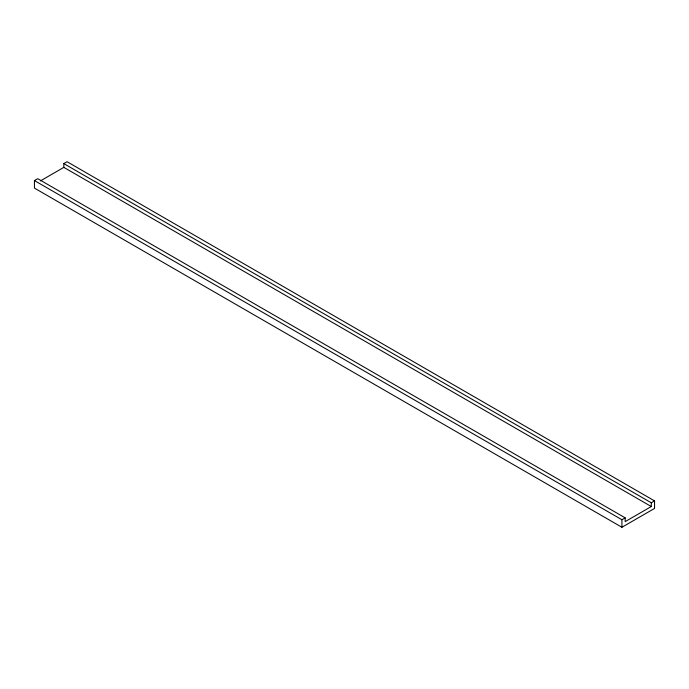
<?xml version="1.0" encoding="UTF-8"?>
<svg xmlns="http://www.w3.org/2000/svg" width="689" height="689" viewBox="0 0 689 689"><rect width="100%" height="100%" fill="white"/><g stroke="black" fill="none" stroke-linecap="round" stroke-linejoin="round"><path stroke-width="1.03" d="M63.827 163.612L67.083 161.726L654.55 500.894L654.55 508.43L621.917 527.274L34.45 188.106L34.45 180.57L37.714 178.684L625.173 517.852L625.173 521.625L651.286 506.544L651.286 502.781L63.827 163.612L63.827 167.375L651.286 506.544M40.418 180.897L63.827 167.375M34.45 180.57L621.917 519.739L625.173 517.852M651.286 502.781L654.55 500.894M621.917 519.739L621.917 527.274"/></g></svg>
